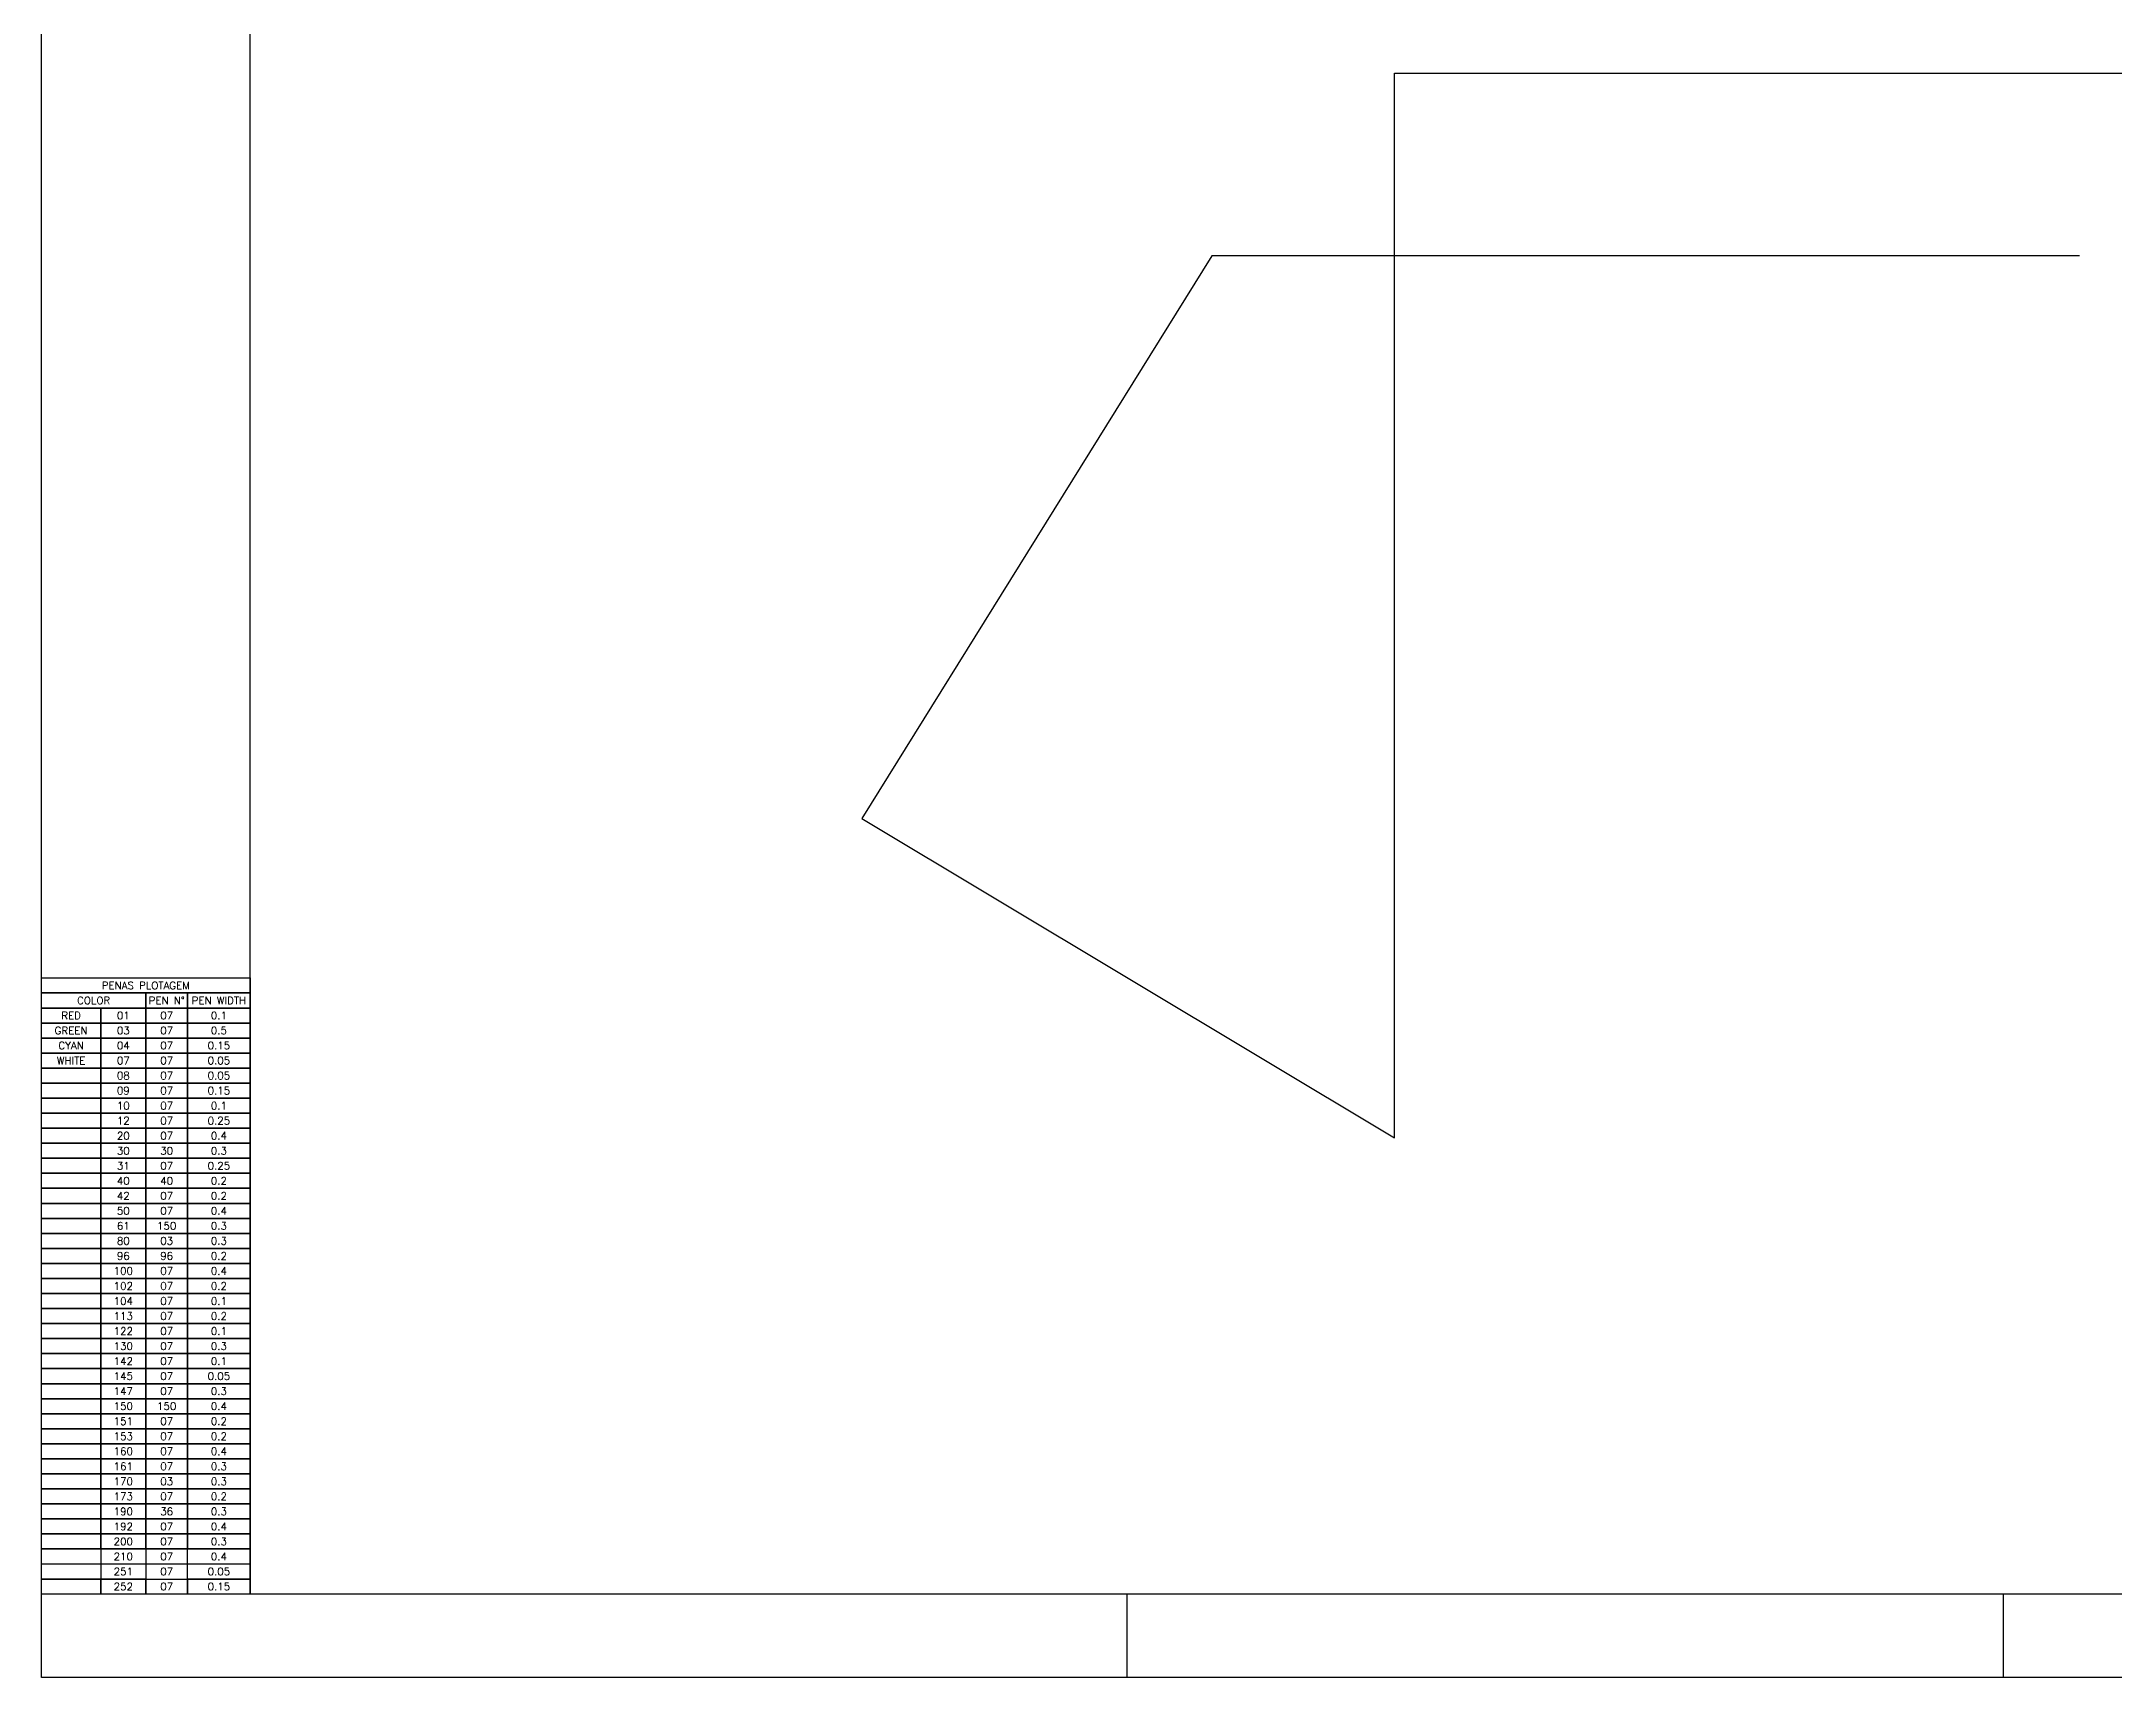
# Model space of a CAD drawing. Header units: metres. Extents: x -1 to 347, y 1 to 93.
# Drawn here: x 304.89 to 329.72, y 1.98 to 21.57 of the extents above; entities that cross this region are included whole.
import ezdxf

# ---------------------------------------------------------------- set-up
doc = ezdxf.new("R2010")
doc.units = ezdxf.units.M
for name, color, linetype in [('LANG-AF-TUBOS', 170, 'Continuous'), ('LANG-GR-PRANCHA 1', 8, 'Continuous'), ('LANG-GR-PRANCHA 2', 3, 'Continuous')]:
    doc.layers.add(name, color=color, linetype=linetype)
doc.styles.add('ROMANS', font='simplex.shx')

# ---------------------------------------------------------------- blocks, each defined once
blk = doc.blocks.new('Penas 1')
at = {"layer": 'LANG-GR-PRANCHA 1', "color": 251}
for p, q in [((0.703, 0.539), (0.703, 0.179)), ((1.243, 0.539), (1.243, 0.179)), ((2.493, 0.359), (-0.007, 0.359))]:
    blk.add_line(p, q, dxfattribs=at)
for points in [[(-0.007, 7.199), (-0.007, 7.379), (2.493, 7.379), (2.493, 7.199)], [(1.243, 7.199), (1.243, 7.019), (-0.007, 7.019), (-0.007, 7.199)], [(-0.007, 7.019), (0.703, 7.019), (0.703, 6.839), (-0.007, 6.839)], [(0.703, 7.019), (1.243, 7.019), (1.243, 6.839), (0.703, 6.839)], [(1.243, 7.019), (1.243, 7.199), (1.743, 7.199), (1.743, 7.019)], [(1.243, 6.839), (1.243, 7.019), (1.743, 7.019), (1.743, 6.839)], [(1.743, 7.019), (1.743, 7.199), (2.493, 7.199), (2.493, 7.019)], [(1.743, 6.839), (1.743, 7.019), (2.493, 7.019), (2.493, 6.839)], [(-0.007, 6.839), (0.703, 6.839), (0.703, 6.659), (-0.007, 6.659)], [(0.703, 6.839), (1.243, 6.839), (1.243, 6.659), (0.703, 6.659)], [(1.243, 6.659), (1.243, 6.839), (1.743, 6.839), (1.743, 6.659)], [(1.743, 6.659), (1.743, 6.839), (2.493, 6.839), (2.493, 6.659)], [(-0.007, 6.659), (0.703, 6.659), (0.703, 6.479), (-0.007, 6.479)], [(-0.007, 6.479), (0.703, 6.479), (0.703, 6.299), (-0.007, 6.299)], [(0.703, 6.659), (1.243, 6.659), (1.243, 6.479), (0.703, 6.479)], [(0.703, 6.479), (1.243, 6.479), (1.243, 6.299), (0.703, 6.299)], [(1.243, 6.479), (1.243, 6.659), (1.743, 6.659), (1.743, 6.479)], [(1.243, 6.299), (1.243, 6.479), (1.743, 6.479), (1.743, 6.299)], [(1.743, 6.479), (1.743, 6.659), (2.493, 6.659), (2.493, 6.479)], [(1.743, 6.299), (1.743, 6.479), (2.493, 6.479), (2.493, 6.299)], [(-0.007, 6.299), (0.703, 6.299), (0.703, 6.119), (-0.007, 6.119)], [(0.703, 6.299), (1.243, 6.299), (1.243, 6.119), (0.703, 6.119)], [(1.243, 6.119), (1.243, 6.299), (1.743, 6.299), (1.743, 6.119)], [(1.743, 6.119), (1.743, 6.299), (2.493, 6.299), (2.493, 6.119)], [(-0.007, 6.119), (0.703, 6.119), (0.703, 5.939), (-0.007, 5.939)], [(0.703, 6.119), (1.243, 6.119), (1.243, 5.939), (0.703, 5.939)], [(1.243, 5.939), (1.243, 6.119), (1.743, 6.119), (1.743, 5.939)], [(1.743, 5.939), (1.743, 6.119), (2.493, 6.119), (2.493, 5.939)], [(-0.007, 5.939), (0.703, 5.939), (0.703, 5.759), (-0.007, 5.759)], [(-0.007, 5.759), (0.703, 5.759), (0.703, 5.579), (-0.007, 5.579)], [(0.703, 5.939), (1.243, 5.939), (1.243, 5.759), (0.703, 5.759)], [(0.703, 5.759), (1.243, 5.759), (1.243, 5.579), (0.703, 5.579)], [(1.243, 5.759), (1.243, 5.939), (1.743, 5.939), (1.743, 5.759)], [(1.243, 5.579), (1.243, 5.759), (1.743, 5.759), (1.743, 5.579)], [(1.743, 5.759), (1.743, 5.939), (2.493, 5.939), (2.493, 5.759)], [(1.743, 5.579), (1.743, 5.759), (2.493, 5.759), (2.493, 5.579)], [(-0.007, 5.579), (0.703, 5.579), (0.703, 5.399), (-0.007, 5.399)], [(0.703, 5.579), (1.243, 5.579), (1.243, 5.399), (0.703, 5.399)], [(1.243, 5.399), (1.243, 5.579), (1.743, 5.579), (1.743, 5.399)], [(1.743, 5.399), (1.743, 5.579), (2.493, 5.579), (2.493, 5.399)], [(-0.007, 5.399), (0.703, 5.399), (0.703, 5.219), (-0.007, 5.219)], [(-0.007, 5.219), (0.703, 5.219), (0.703, 5.039), (-0.007, 5.039)], [(0.703, 5.399), (1.243, 5.399), (1.243, 5.219), (0.703, 5.219)], [(0.703, 5.219), (1.243, 5.219), (1.243, 5.039), (0.703, 5.039)], [(1.243, 5.219), (1.243, 5.399), (1.743, 5.399), (1.743, 5.219)], [(1.243, 5.039), (1.243, 5.219), (1.743, 5.219), (1.743, 5.039)], [(1.743, 5.219), (1.743, 5.399), (2.493, 5.399), (2.493, 5.219)], [(1.743, 5.039), (1.743, 5.219), (2.493, 5.219), (2.493, 5.039)], [(-0.007, 5.039), (0.703, 5.039), (0.703, 4.859), (-0.007, 4.859)], [(0.703, 5.039), (1.243, 5.039), (1.243, 4.859), (0.703, 4.859)], [(1.243, 4.859), (1.243, 5.039), (1.743, 5.039), (1.743, 4.859)], [(1.743, 4.859), (1.743, 5.039), (2.493, 5.039), (2.493, 4.859)], [(-0.007, 4.859), (0.703, 4.859), (0.703, 4.679), (-0.007, 4.679)], [(0.703, 4.859), (1.243, 4.859), (1.243, 4.679), (0.703, 4.679)], [(1.243, 4.679), (1.243, 4.859), (1.743, 4.859), (1.743, 4.679)], [(1.743, 4.679), (1.743, 4.859), (2.493, 4.859), (2.493, 4.679)], [(-0.007, 4.679), (0.703, 4.679), (0.703, 4.499), (-0.007, 4.499)], [(-0.007, 4.499), (0.703, 4.499), (0.703, 4.319), (-0.007, 4.319)], [(0.703, 4.679), (1.243, 4.679), (1.243, 4.499), (0.703, 4.499)], [(0.703, 4.499), (1.243, 4.499), (1.243, 4.319), (0.703, 4.319)], [(1.243, 4.499), (1.243, 4.679), (1.743, 4.679), (1.743, 4.499)], [(1.243, 4.319), (1.243, 4.499), (1.743, 4.499), (1.743, 4.319)], [(1.743, 4.499), (1.743, 4.679), (2.493, 4.679), (2.493, 4.499)], [(1.743, 4.319), (1.743, 4.499), (2.493, 4.499), (2.493, 4.319)], [(-0.007, 4.319), (0.703, 4.319), (0.703, 4.139), (-0.007, 4.139)], [(0.703, 4.319), (1.243, 4.319), (1.243, 4.139), (0.703, 4.139)], [(1.243, 4.139), (1.243, 4.319), (1.743, 4.319), (1.743, 4.139)], [(1.743, 4.139), (1.743, 4.319), (2.493, 4.319), (2.493, 4.139)], [(-0.007, 4.139), (0.703, 4.139), (0.703, 3.959), (-0.007, 3.959)], [(0.703, 4.139), (1.243, 4.139), (1.243, 3.959), (0.703, 3.959)], [(1.243, 3.959), (1.243, 4.139), (1.743, 4.139), (1.743, 3.959)], [(1.743, 3.959), (1.743, 4.139), (2.493, 4.139), (2.493, 3.959)], [(-0.007, 3.959), (0.703, 3.959), (0.703, 3.779), (-0.007, 3.779)], [(-0.007, 3.779), (0.703, 3.779), (0.703, 3.599), (-0.007, 3.599)], [(0.703, 3.959), (1.243, 3.959), (1.243, 3.779), (0.703, 3.779)], [(0.703, 3.779), (1.243, 3.779), (1.243, 3.599), (0.703, 3.599)], [(1.243, 3.779), (1.243, 3.959), (1.743, 3.959), (1.743, 3.779)], [(1.243, 3.599), (1.243, 3.779), (1.743, 3.779), (1.743, 3.599)], [(1.743, 3.779), (1.743, 3.959), (2.493, 3.959), (2.493, 3.779)], [(1.743, 3.599), (1.743, 3.779), (2.493, 3.779), (2.493, 3.599)], [(-0.007, 3.599), (0.703, 3.599), (0.703, 3.419), (-0.007, 3.419)], [(0.703, 3.599), (1.243, 3.599), (1.243, 3.419), (0.703, 3.419)], [(1.243, 3.419), (1.243, 3.599), (1.743, 3.599), (1.743, 3.419)], [(1.743, 3.419), (1.743, 3.599), (2.493, 3.599), (2.493, 3.419)], [(-0.007, 3.419), (0.703, 3.419), (0.703, 3.239), (-0.007, 3.239)], [(-0.007, 3.239), (0.703, 3.239), (0.703, 3.059), (-0.007, 3.059)], [(0.703, 3.419), (1.243, 3.419), (1.243, 3.239), (0.703, 3.239)], [(0.703, 3.239), (1.243, 3.239), (1.243, 3.059), (0.703, 3.059)], [(1.243, 3.239), (1.243, 3.419), (1.743, 3.419), (1.743, 3.239)], [(1.243, 3.059), (1.243, 3.239), (1.743, 3.239), (1.743, 3.059)], [(1.743, 3.239), (1.743, 3.419), (2.493, 3.419), (2.493, 3.239)], [(1.743, 3.059), (1.743, 3.239), (2.493, 3.239), (2.493, 3.059)], [(-0.007, 3.059), (0.703, 3.059), (0.703, 2.879), (-0.007, 2.879)], [(0.703, 3.059), (1.243, 3.059), (1.243, 2.879), (0.703, 2.879)], [(1.243, 2.879), (1.243, 3.059), (1.743, 3.059), (1.743, 2.879)], [(1.743, 2.879), (1.743, 3.059), (2.493, 3.059), (2.493, 2.879)], [(-0.007, 2.879), (0.703, 2.879), (0.703, 2.699), (-0.007, 2.699)], [(0.703, 2.879), (1.243, 2.879), (1.243, 2.699), (0.703, 2.699)], [(1.243, 2.699), (1.243, 2.879), (1.743, 2.879), (1.743, 2.699)], [(1.743, 2.699), (1.743, 2.879), (2.493, 2.879), (2.493, 2.699)], [(-0.007, 2.699), (0.703, 2.699), (0.703, 2.519), (-0.007, 2.519)], [(-0.007, 2.519), (0.703, 2.519), (0.703, 2.339), (-0.007, 2.339)], [(0.703, 2.699), (1.243, 2.699), (1.243, 2.519), (0.703, 2.519)], [(0.703, 2.519), (1.243, 2.519), (1.243, 2.339), (0.703, 2.339)], [(1.243, 2.519), (1.243, 2.699), (1.743, 2.699), (1.743, 2.519)], [(1.243, 2.339), (1.243, 2.519), (1.743, 2.519), (1.743, 2.339)], [(1.743, 2.519), (1.743, 2.699), (2.493, 2.699), (2.493, 2.519)], [(1.743, 2.339), (1.743, 2.519), (2.493, 2.519), (2.493, 2.339)], [(-0.007, 2.339), (0.703, 2.339), (0.703, 2.159), (-0.007, 2.159)], [(0.703, 2.339), (1.243, 2.339), (1.243, 2.159), (0.703, 2.159)], [(1.243, 2.159), (1.243, 2.339), (1.743, 2.339), (1.743, 2.159)], [(1.743, 2.159), (1.743, 2.339), (2.493, 2.339), (2.493, 2.159)], [(-0.007, 2.159), (0.703, 2.159), (0.703, 1.979), (-0.007, 1.979)], [(0.703, 2.159), (1.243, 2.159), (1.243, 1.979), (0.703, 1.979)], [(1.243, 1.979), (1.243, 2.159), (1.743, 2.159), (1.743, 1.979)], [(1.743, 1.979), (1.743, 2.159), (2.493, 2.159), (2.493, 1.979)], [(-0.007, 1.979), (0.703, 1.979), (0.703, 1.799), (-0.007, 1.799)], [(-0.007, 1.799), (0.703, 1.799), (0.703, 1.619), (-0.007, 1.619)], [(0.703, 1.979), (1.243, 1.979), (1.243, 1.799), (0.703, 1.799)], [(0.703, 1.799), (1.243, 1.799), (1.243, 1.619), (0.703, 1.619)], [(1.243, 1.799), (1.243, 1.979), (1.743, 1.979), (1.743, 1.799)], [(1.243, 1.619), (1.243, 1.799), (1.743, 1.799), (1.743, 1.619)], [(1.743, 1.799), (1.743, 1.979), (2.493, 1.979), (2.493, 1.799)], [(1.743, 1.619), (1.743, 1.799), (2.493, 1.799), (2.493, 1.619)], [(-0.007, 1.619), (0.703, 1.619), (0.703, 1.439), (-0.007, 1.439)], [(0.703, 1.619), (1.243, 1.619), (1.243, 1.439), (0.703, 1.439)], [(1.243, 1.439), (1.243, 1.619), (1.743, 1.619), (1.743, 1.439)], [(1.743, 1.439), (1.743, 1.619), (2.493, 1.619), (2.493, 1.439)], [(-0.007, 1.439), (0.703, 1.439), (0.703, 1.259), (-0.007, 1.259)], [(-0.007, 1.259), (0.703, 1.259), (0.703, 1.079), (-0.007, 1.079)], [(0.703, 1.439), (1.243, 1.439), (1.243, 1.259), (0.703, 1.259)], [(0.703, 1.259), (1.243, 1.259), (1.243, 1.079), (0.703, 1.079)], [(1.243, 1.259), (1.243, 1.439), (1.743, 1.439), (1.743, 1.259)], [(1.243, 1.079), (1.243, 1.259), (1.743, 1.259), (1.743, 1.079)], [(1.743, 1.259), (1.743, 1.439), (2.493, 1.439), (2.493, 1.259)], [(1.743, 1.079), (1.743, 1.259), (2.493, 1.259), (2.493, 1.079)], [(-0.007, 1.079), (0.703, 1.079), (0.703, 0.899), (-0.007, 0.899)], [(0.703, 1.079), (1.243, 1.079), (1.243, 0.899), (0.703, 0.899)], [(1.243, 0.899), (1.243, 1.079), (1.743, 1.079), (1.743, 0.899)], [(1.743, 0.899), (1.743, 1.079), (2.493, 1.079), (2.493, 0.899)], [(-0.007, 0.899), (0.703, 0.899), (0.703, 0.719), (-0.007, 0.719)], [(0.703, 0.899), (1.243, 0.899), (1.243, 0.719), (0.703, 0.719)], [(1.243, 0.719), (1.243, 0.899), (1.743, 0.899), (1.743, 0.719)], [(1.743, 0.719), (1.743, 0.899), (2.493, 0.899), (2.493, 0.719)], [(-0.007, 0.719), (0.703, 0.719), (0.703, 0.539), (-0.007, 0.539)], [(0.703, 0.719), (1.243, 0.719), (1.243, 0.539), (0.703, 0.539)], [(1.243, 0.539), (1.243, 0.719), (1.743, 0.719), (1.743, 0.539)], [(1.743, 0.539), (1.743, 0.719), (2.493, 0.719), (2.493, 0.539)], [(-0.007, 0.179), (0.703, 0.179), (0.703, -0.001), (-0.007, -0.001)], [(0.703, 0.179), (1.243, 0.179), (1.243, -0.001), (0.703, -0.001)], [(1.243, -0.001), (1.243, 0.179), (1.743, 0.179), (1.743, -0.001)], [(1.743, -0.001), (1.743, 0.179), (2.493, 0.179), (2.493, -0.001)]]:
    blk.add_lwpolyline(points, close=True, dxfattribs=at)
for points in [[(1.243, 0.179), (-0.007, 0.179), (-0.007, 0.539)], [(-0.007, 0.539), (2.493, 0.539)], [(2.493, 0.539), (2.493, 0.179), (1.743, 0.179)], [(1.743, 0.179), (1.743, 0.539)]]:
    blk.add_lwpolyline(points, dxfattribs=at)
at = {"layer": 'LANG-GR-PRANCHA 1', "color": 251, "char_height": 0.09, "attachment_point": 5, "style": 'ROMANS'}
for s, insert, width in [('PENAS PLOTAGEM', (1.243, 7.289), 2.5), ('RED', (0.348, 6.929), 0.70961), ('COLOR', (0.618, 7.109), 1.25), ('01', (0.973, 6.929), 0.54039), ('PEN N°', (1.493, 7.109), 0.5), ('07', (1.493, 6.929), 0.5), ('PEN WIDTH', (2.118, 7.109), 0.75), ('0.1', (2.118, 6.929), 0.75), ('GREEN', (0.348, 6.749), 0.70961), ('03', (0.973, 6.749), 0.54039), ('07', (1.493, 6.749), 0.5), ('0.5', (2.118, 6.749), 0.75), ('CYAN', (0.348, 6.569), 0.70961), ('04', (0.973, 6.569), 0.54039), ('07', (1.493, 6.569), 0.5), ('0.15', (2.118, 6.569), 0.75), ('WHITE', (0.348, 6.389), 0.70961), ('07', (0.973, 6.389), 0.54039), ('08', (0.973, 6.209), 0.54039), ('07', (1.493, 6.389), 0.5), ('07', (1.493, 6.209), 0.5), ('0.05', (2.118, 6.389), 0.75), ('0.05', (2.118, 6.209), 0.75), ('09', (0.973, 6.029), 0.54039), ('07', (1.493, 6.029), 0.5), ('0.15', (2.118, 6.029), 0.75), ('10', (0.973, 5.849), 0.54039), ('12', (0.973, 5.669), 0.54039), ('07', (1.493, 5.849), 0.5), ('07', (1.493, 5.669), 0.5), ('0.25', (2.118, 5.669), 0.75), ('0.1', (2.118, 5.849), 0.75), ('20', (0.973, 5.489), 0.54039), ('07', (1.493, 5.489), 0.5), ('0.4', (2.118, 5.489), 0.75), ('30', (0.973, 5.309), 0.54039), ('30', (1.493, 5.309), 0.5), ('0.3', (2.118, 5.309), 0.75), ('31', (0.973, 5.129), 0.54039), ('40', (0.973, 4.949), 0.54039), ('07', (1.493, 5.129), 0.5), ('40', (1.493, 4.949), 0.5), ('0.25', (2.118, 5.129), 0.75), ('0.2', (2.118, 4.949), 0.75), ('42', (0.973, 4.769), 0.54039), ('07', (1.493, 4.769), 0.5), ('0.2', (2.118, 4.769), 0.75), ('50', (0.973, 4.589), 0.54039), ('07', (1.493, 4.589), 0.5), ('0.4', (2.118, 4.589), 0.75), ('80', (0.973, 4.229), 0.54039), ('61', (0.973, 4.409), 0.54039), ('150', (1.493, 4.409), 0.5), ('03', (1.493, 4.229), 0.5), ('0.3', (2.118, 4.409), 0.75), ('0.3', (2.118, 4.229), 0.75), ('96', (0.973, 4.049), 0.54039), ('96', (1.493, 4.049), 0.5), ('0.2', (2.118, 4.049), 0.75), ('100', (0.973, 3.869), 0.54039), ('102', (0.973, 3.689), 0.54039), ('07', (1.493, 3.869), 0.5), ('07', (1.493, 3.689), 0.5), ('0.4', (2.118, 3.869), 0.75), ('0.2', (2.118, 3.689), 0.75), ('104', (0.973, 3.509), 0.54039), ('07', (1.493, 3.509), 0.5), ('0.1', (2.118, 3.509), 0.75), ('113', (0.973, 3.329), 0.54039), ('07', (1.493, 3.329), 0.5), ('0.2', (2.118, 3.329), 0.75), ('122', (0.973, 3.149), 0.54039), ('130', (0.973, 2.969), 0.54039), ('07', (1.493, 3.149), 0.5), ('07', (1.493, 2.969), 0.5), ('0.1', (2.118, 3.149), 0.75), ('0.3', (2.118, 2.969), 0.75), ('142', (0.973, 2.789), 0.54039), ('07', (1.493, 2.789), 0.5), ('0.1', (2.118, 2.789), 0.75), ('145', (0.973, 2.609), 0.54039), ('07', (1.493, 2.609), 0.5), ('0.05', (2.118, 2.609), 0.75), ('147', (0.973, 2.429), 0.54039), ('150', (0.973, 2.249), 0.54039), ('150', (1.493, 2.249), 0.5), ('07', (1.493, 2.429), 0.5), ('0.3', (2.118, 2.429), 0.75), ('0.4', (2.118, 2.249), 0.75), ('151', (0.973, 2.069), 0.54039), ('07', (1.493, 2.069), 0.5), ('0.2', (2.118, 2.069), 0.75), ('153', (0.973, 1.889), 0.54039), ('160', (0.973, 1.709), 0.54039), ('07', (1.493, 1.889), 0.5), ('07', (1.493, 1.709), 0.5), ('0.2', (2.118, 1.889), 0.75), ('0.4', (2.118, 1.709), 0.75), ('161', (0.973, 1.529), 0.54039), ('07', (1.493, 1.529), 0.5), ('0.3', (2.118, 1.529), 0.75), ('170', (0.973, 1.349), 0.54039), ('03', (1.493, 1.349), 0.5), ('0.3', (2.118, 1.349), 0.75), ('173', (0.973, 1.169), 0.54039), ('190', (0.973, 0.989), 0.54039), ('07', (1.493, 1.169), 0.5), ('36', (1.493, 0.989), 0.5), ('0.2', (2.118, 1.169), 0.75), ('0.3', (2.118, 0.989), 0.75), ('192', (0.973, 0.809), 0.54039), ('07', (1.493, 0.809), 0.5), ('0.4', (2.118, 0.809), 0.75), ('200', (0.973, 0.629), 0.54039), ('07', (1.493, 0.629), 0.5), ('0.3', (2.118, 0.629), 0.75), ('210', (0.973, 0.449), 0.54039), ('251', (0.973, 0.269), 0.54039), ('07', (1.493, 0.449), 0.5), ('07', (1.493, 0.269), 0.5), ('0.05', (2.118, 0.269), 0.75), ('0.4', (2.118, 0.449), 0.75), ('252', (0.973, 0.089), 0.54039), ('07', (1.493, 0.089), 0.5), ('0.15', (2.118, 0.089), 0.75)]:
    blk.add_mtext(s, dxfattribs=dict(at, insert=insert, width=width))
blk = doc.blocks.new('PENA')
at = {"layer": 'LANG-GR-PRANCHA 1', "color": 251}
blk.add_blockref('Penas 1', (0.007, 0.001), dxfattribs=at)
blk = doc.blocks.new('PRANCHA A3')
at = {"layer": 'LANG-GR-PRANCHA 1'}
for p, q in [((13, 1), (13, 0)), ((23.5, 0), (23.5, 1))]:
    blk.add_line(p, q, dxfattribs=at)
blk.add_lwpolyline([(0, 29.7), (42, 29.7), (42, 0), (0, 0)], close=True, dxfattribs=at)
at = {"layer": 'LANG-GR-PRANCHA 2'}
blk.add_lwpolyline([(2.5, 28.7), (41, 28.7), (41, 1), (2.5, 1)], close=True, dxfattribs=at)
at = {"layer": 'LANG-GR-PRANCHA 1', "color": 6}
blk.add_blockref('PENA', (0, 1), dxfattribs=at)

msp = doc.modelspace()

# ---------------------------------------------------------------- linework, layer by layer
at = {"layer": 'LANG-AF-TUBOS'}
for p, q in [((321.102, 8.441), (321.102, 21.192)), ((321.102, 21.192), (330.945, 21.192)), ((318.914, 19.006), (314.722, 12.266)), ((329.305, 19.006), (318.914, 19.006)), ((314.722, 12.266), (321.102, 8.441))]:
    msp.add_line(p, q, dxfattribs=at)

# ---------------------------------------------------------------- block references
at = {"layer": 'LANG-GR-PRANCHA 1'}
msp.add_blockref('PRANCHA A3', (304.895, 1.976), dxfattribs=at)

doc.saveas('drawing.dxf')
